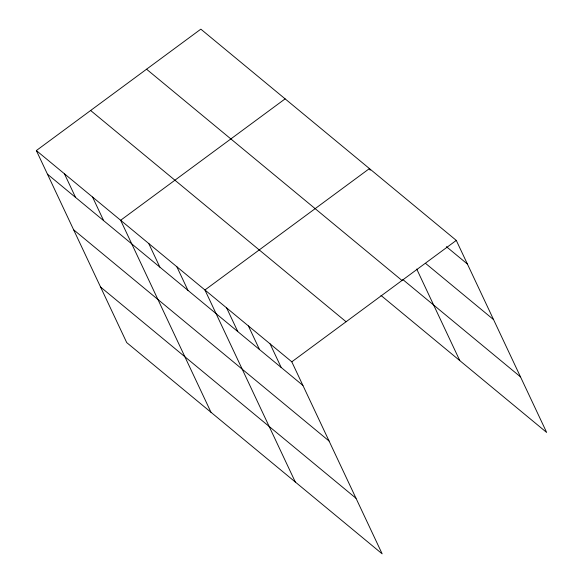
<?xml version="1.0" encoding="UTF-8"?>
<svg xmlns="http://www.w3.org/2000/svg" width="583" height="583" viewBox="0 0 583 583"><rect width="100%" height="100%" fill="white"/><g stroke="black" fill="none" stroke-linecap="round" stroke-linejoin="round"><path stroke-width="0.87" d="M36.35 150.56L291.799 361.817L382.164 553.85L126.715 342.593L36.35 150.56L200.836 29.15L456.285 240.407L546.65 432.44L380.983 295.435M285.138 98.862L120.645 220.272L211.01 412.305M291.799 361.817L456.285 240.407M446.396 246.66L467.406 264.041M425.619 263.421L493.561 319.615M402.809 279.534L520.502 376.866M146.559 69.217L402.008 280.474M90.627 110.493L346.083 321.75M47.463 174.186L302.92 385.443M73.618 229.76L329.067 441.018M100.56 287.018L356.009 498.276M370.205 170.214L369.433 168.582L204.946 289.991L295.311 482.024M416.714 269.047L459.798 360.615M270.082 343.861L281.203 367.487M248.373 325.904L259.493 349.53M226.656 307.948L237.777 331.574M176.846 266.752L187.966 290.378M148.745 243.512L159.866 267.138M92.544 197.032L103.665 220.666M64.451 173.792L75.564 197.426"/></g></svg>
